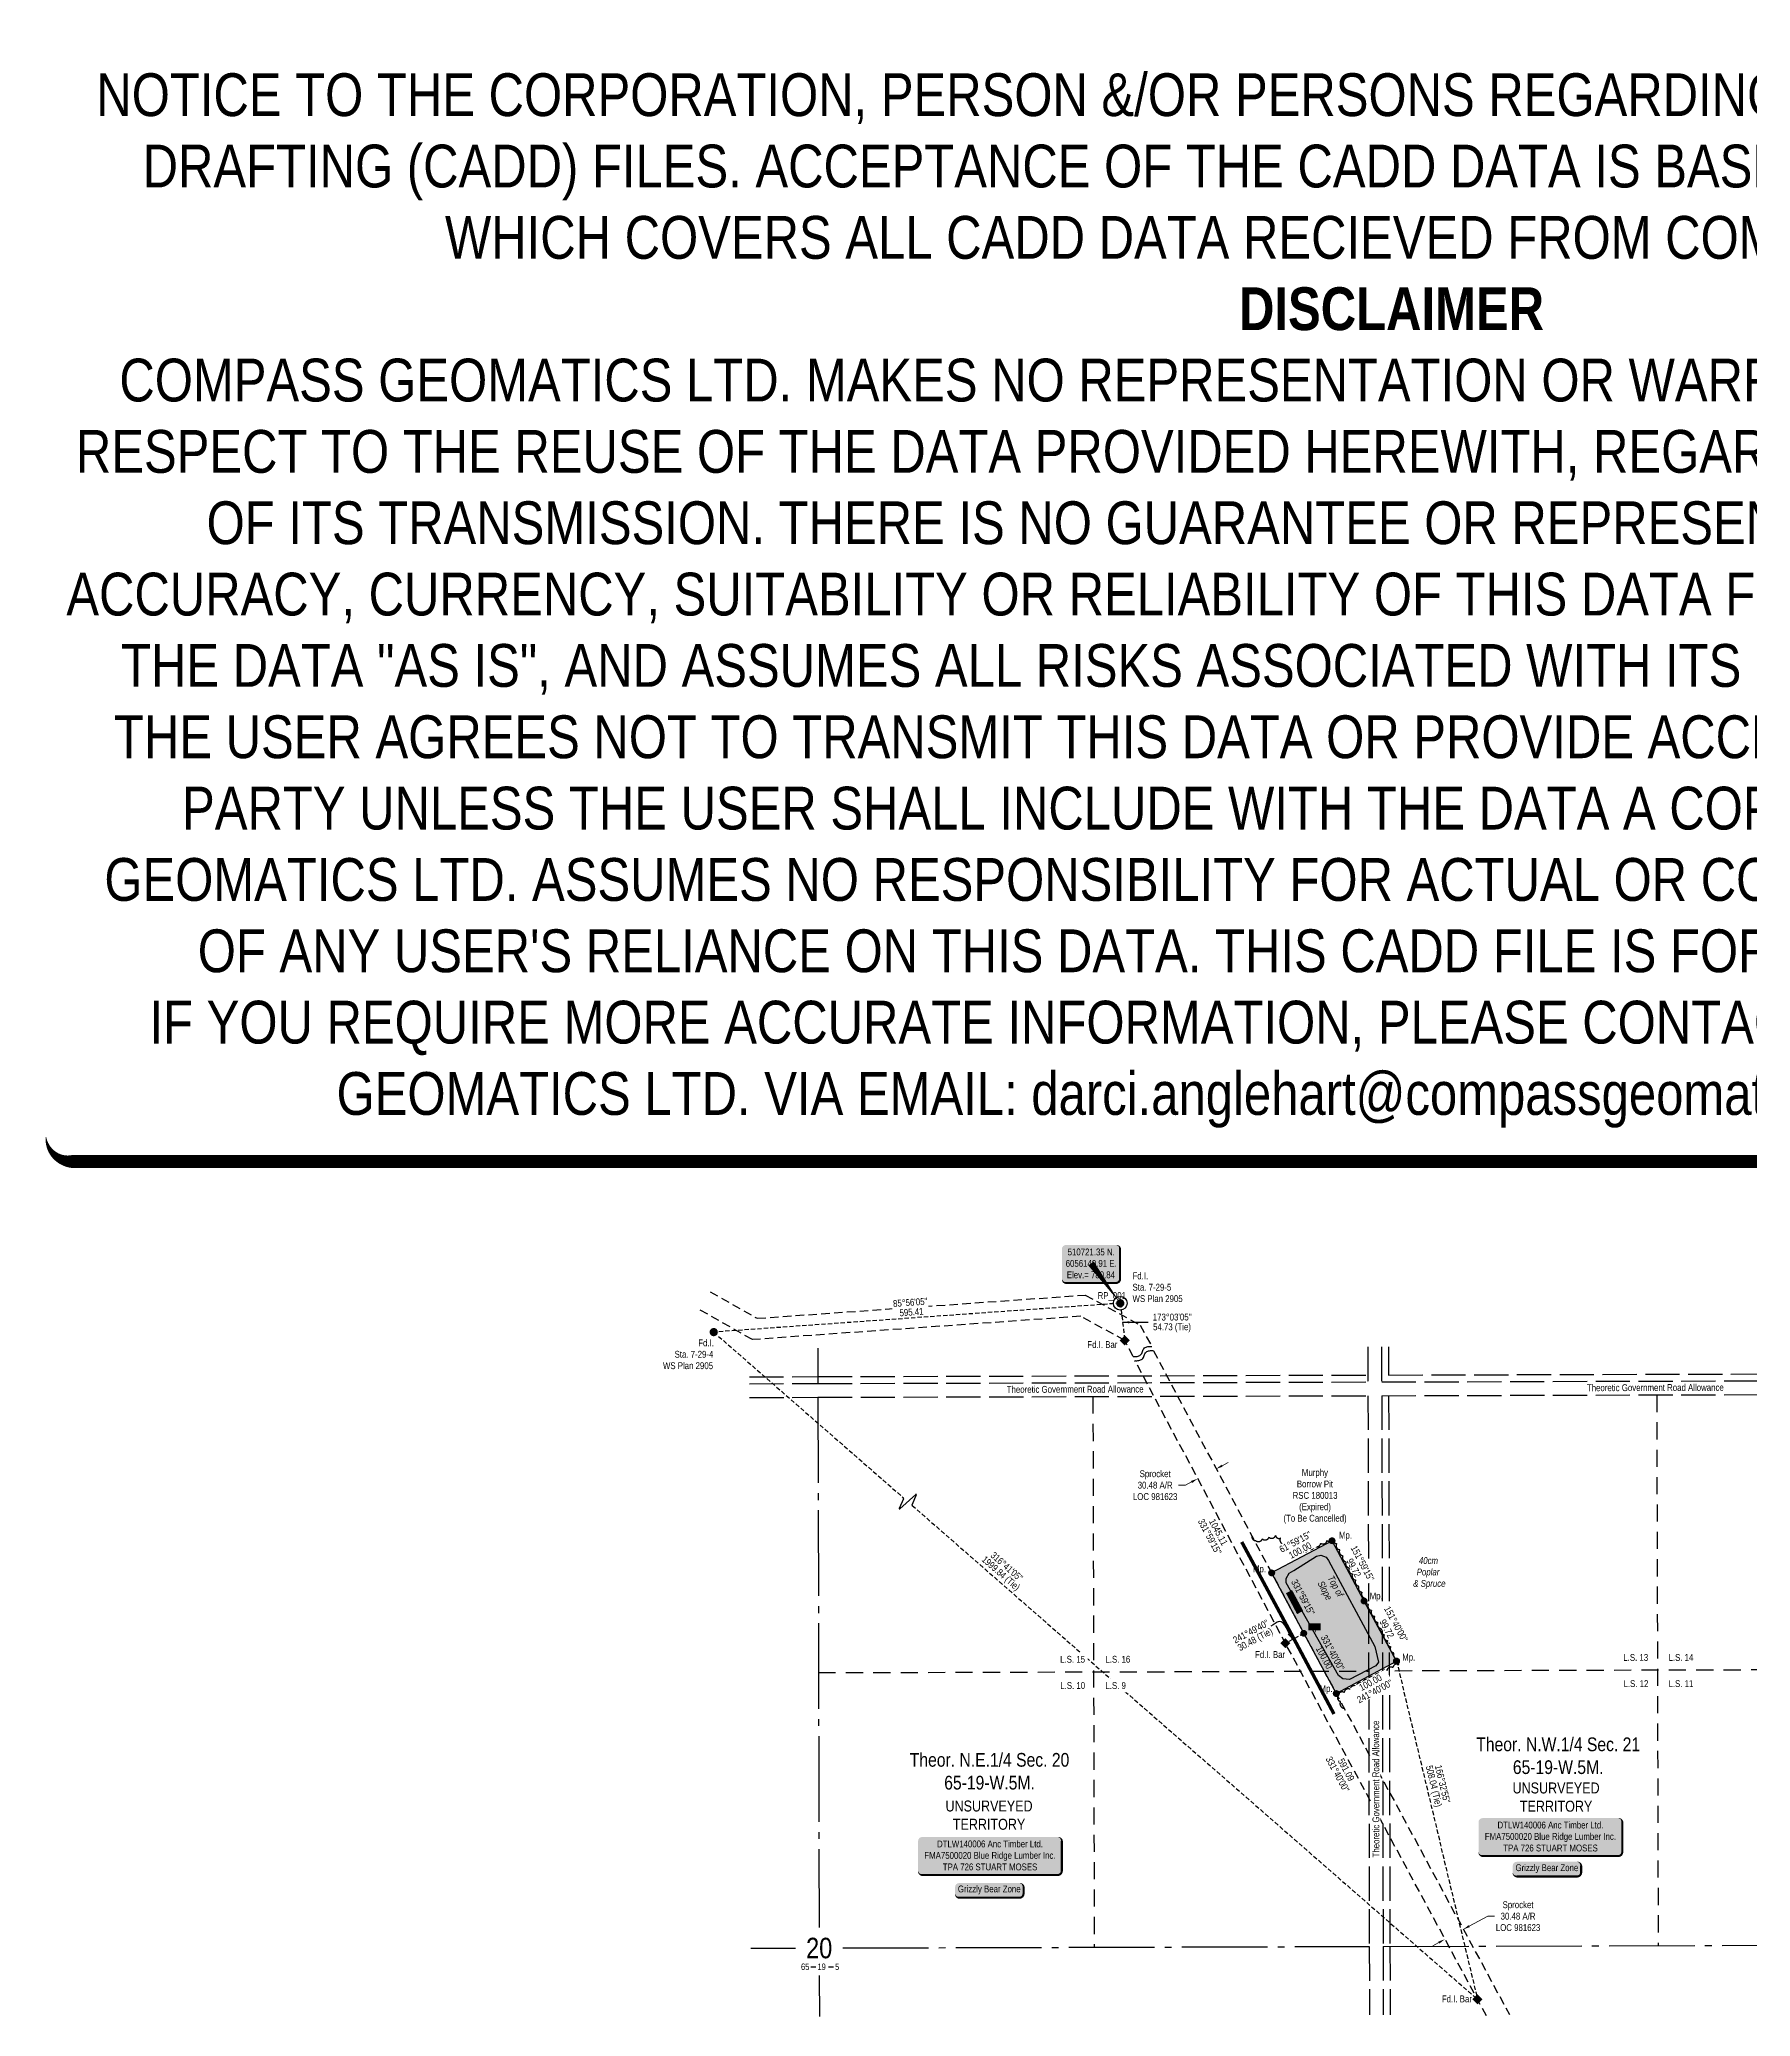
# Model space of a CAD drawing. Extents: x 509399 to 513348, y 6054619 to 6057506.
# Drawn here: x 509399 to 511898, y 6054619 to 6057506 of the extents above; entities that cross this region are included whole.
import ezdxf
from ezdxf.enums import TextEntityAlignment as Align

# ---------------------------------------------------------------- set-up
doc = ezdxf.new("R2010")
doc.units = 0
doc.header["$LTSCALE"] = 5
for name, pattern in [('0', [1, 1, 0]), ('foc-ACCESSROAD', [3.75, 2.5, -1.25]), ('foc-LSD', [8, 5, -3]), ('foc-QUARTERLINE', [33, 25, -3, 2, -3]), ('foc-TIELINE', [1.875, 1.25, -0.625]), ('foc-UNSURVEYED', [12.5, 10, -2.5])]:
    doc.linetypes.add(name, pattern=pattern)
for name, color, linetype in [('10', 1, 'Continuous'), ('35', 37, 'Continuous'), ('9', 3, 'Continuous'), ('AS-ROADS', 254, 'Continuous'), ('AS-WILDLIFE-BLOCK', 131, 'Continuous'), ('C-SYMBOL', 7, 'Continuous'), ('DETAIL-T', 7, 'Continuous'), ('F-AR', 190, 'foc-ACCESSROAD'), ('L-BD', 7, 'Continuous'), ('L-BD1', 253, 'Continuous'), ('L-MON', 1, 'Continuous'), ('L-MON-T', 1, 'Continuous'), ('L-QSEC', 8, 'foc-QUARTERLINE'), ('L-ROAD-T', 7, 'Continuous'), ('L-SECLBL', 7, 'Continuous'), ('L-SECTION-LSD', 7, 'foc-LSD'), ('L-TIE', 7, 'foc-TIELINE'), ('L-UNS-T', 3, 'Continuous'), ('L-USEC', 7, 'foc-UNSURVEYED'), ('P-PROPOSED', 10, 'Continuous'), ('P-PROPOSED-H', 21, 'Continuous'), ('T-BUSH', 110, '0'), ('T-BUSH-T', 110, 'Continuous'), ('T-SLOPE', 48, 'Continuous')]:
    doc.layers.add(name, color=color, linetype=linetype)
for name, color, linetype, lineweight in [('C-WS-T', 13, 'Continuous', 9), ('F-AR-T', 190, 'Continuous', 9), ('T-TEXT', 48, 'Continuous', 18)]:
    doc.layers.add(name, color=color, linetype=linetype, lineweight=lineweight)
doc.layers.add('DISCLAIMER', color=7, linetype='Continuous', plot=False)
doc.styles.add('100L', font='ARIALN.TTF', dxfattribs={"height": 11})
doc.styles.add('175L', font='ARIALN.TTF', dxfattribs={"height": 20})
doc.styles.add('80', font='ARIALN.TTF', dxfattribs={"height": 10})
doc.styles.add('80CG', font='ARIALN.TTF', dxfattribs={"height": 10})
doc.styles.add('80L', font='ARIALN.TTF', dxfattribs={"height": 10})
doc.styles.add('SIMPLEX', font='ARIALN.TTF')
doc.dimstyles.new('Compass 5 000', dxfattribs={"dimscale": 5, "dimtxt": 9, "dimasz": 2, "dimexe": 0.2, "dimexo": 0.0625, "dimgap": 0.5, "dimtad": 0, "dimtih": 1, "dimtoh": 1, "dimzin": 0, "dimdsep": 46, "dimtxsty": '80CG', "dimcen": 0.1, "dimse1": 1, "dimse2": 1, "dimclrd": 256, "dimclrt": 256, "dimaunit": 1, "dimadec": 4, "dimazin": 0, "dimtfac": 0.06, "dimtofl": 0, "dimtmove": 0, "dimatfit": 1, "dimfxl": 0.2, "dimtolj": 1, "dimtzin": 0, "dimlwd": -1, "dimarcsym": 0})

# ---------------------------------------------------------------- blocks, each defined once
blk = doc.blocks.new('L-SECLBL')
at = {"layer": '9', "color": 7}
for p, q in [((-5.1, -27.8), (-12.3, -27.8)), ((20.7, -27.8), (13.5, -27.8))]:
    blk.add_line(p, q, dxfattribs=at)
at = {"layer": '10', "color": 2, "style": 'SIMPLEX'}
blk.add_attdef('SEC', text='', height=30, dxfattribs=at).set_placement((0, 0), align=Align.MIDDLE)
at = {"layer": '10', "color": 5, "style": '80L'}
blk.add_attdef('TWP', text='', height=9.5, dxfattribs=at).set_placement((-14.4, -27.4), align=Align.MIDDLE_RIGHT)
blk.add_attdef('RGE', text='', height=9.5, dxfattribs=at).set_placement((3.6, -27.4), align=Align.MIDDLE_CENTER)
blk.add_attdef('MER', text='', height=9.5, dxfattribs=at).set_placement((23.2, -27.4), align=Align.MIDDLE_LEFT)
blk = doc.blocks.new('*U423')
h = blk.add_hatch(color=255)
edge = h.paths.add_edge_path()
edge.add_line((-99, -28.5), (99, -28.5))
edge.add_arc((99, -22.5), 6, 270, 360)
edge.add_line((105, -22.5), (105, 21))
edge.add_arc((99, 21), 6, 0, 90)
edge.add_line((99, 27), (-99, 27))
edge.add_arc((-99, 21), 6, 90, 180)
edge.add_line((-105, 21), (-105, -22.5))
edge.add_arc((-99, -22.5), 6, 180, 270)
at = {"color": 44, "flags": 128}
blk.add_lwpolyline([(-99, -28.5, 3, 3, 0), (99, -28.5, 3, 3, 0.414214), (105, -22.5, 3, 3, 0), (105, 21, 3, 0, 0.414214), (99, 27, 0, 0, 0), (-99, 27, 0, 0, 0.414214), (-105, 21, 0, 0, 0), (-105, -22.5, 0, 3, 0.414214)], format="xyseb", close=True, dxfattribs=at)
at = {"color": 44, "style": '80'}
blk.add_attdef('ENTER_TEXT_001', (-36, -5), '', height=10, dxfattribs=at)
blk = doc.blocks.new('*D424')
at = {"layer": 'F-AR-T', "transparency": 16777216}
for p, q in [((511126.1, 6055423.5), (511134.9, 6055428.2)), ((511072.7, 6055395.1), (511062.7, 6055395.1)), ((511081.6, 6055399.8), (511072.7, 6055395.1))]:
    blk.add_line(p, q, dxfattribs=at)
for points in [[(511125.3, 6055425), (511126.9, 6055422), (511117.3, 6055418.8)], [(511080.8, 6055401.3), (511082.3, 6055398.3), (511090.4, 6055404.5)]]:
    blk.add_solid(points, dxfattribs=at)
at = {"layer": 'F-AR-T', "transparency": 16777216, "insert": (511028.4, 6055395.1), "char_height": 10, "attachment_point": 5, "style": '80CG'}
blk.add_mtext('\\A1;Sprocket\\P30.48 A/R\\PLOC 981623', dxfattribs=at)
blk = doc.blocks.new('*D426')
at = {"layer": 'F-AR-T', "transparency": 16777216}
for p, q in [((511487, 6054751.1), (511514, 6054765.7)), ((511514, 6054765.7), (511524, 6054765.7)), ((511442.6, 6054727.2), (511433.8, 6054722.4))]:
    blk.add_line(p, q, dxfattribs=at)
for points in [[(511486.2, 6054752.6), (511487.8, 6054749.7), (511478.2, 6054746.4)], [(511441.8, 6054728.6), (511443.4, 6054725.7), (511451.4, 6054731.9)]]:
    blk.add_solid(points, dxfattribs=at)
at = {"layer": 'F-AR-T', "transparency": 16777216, "insert": (511558.3, 6054765.7), "char_height": 10, "attachment_point": 5, "style": '80CG'}
blk.add_mtext('\\A1;Sprocket\\P30.48 A/R\\PLOC 981623', dxfattribs=at)
blk = doc.blocks.new('PLIA')
at = {"color": 255, "const_width": 1}
blk.add_lwpolyline([(-0.5, 0, 1), (0.5, 0, 1)], format="xyb", close=True, dxfattribs=at)
blk = doc.blocks.new('PLIAA')
blk.add_blockref('PLIA', (0, 0))
blk = doc.blocks.new('PLIB')
at = {"color": 1}
blk.add_circle((0, 0), 0.8, dxfattribs=at)
blk = doc.blocks.new('PLIBB')
blk.add_blockref('PLIB', (0, 0))
blk = doc.blocks.new('PLICC')
for name in ['PLIAA', 'PLIBB']:
    blk.add_blockref(name, (0, 0))
blk = doc.blocks.new('PLI')
blk.add_blockref('PLICC', (0, 0))
blk = doc.blocks.new('fdia')
at = {"color": 255, "const_width": 1}
blk.add_lwpolyline([(-0.5, 0, 1), (0.5, 0, 1)], format="xyb", close=True, dxfattribs=at)
blk = doc.blocks.new('Fdiaa')
blk.add_blockref('fdia', (0, 0))
blk = doc.blocks.new('fdib')
at = {"color": 1, "const_width": 1.6}
blk.add_lwpolyline([(-0.4, 0, 1), (0.4, 0, 1)], format="xyb", close=True, dxfattribs=at)
at = {"color": 1}
blk.add_circle((0, 0), 0.8, dxfattribs=at)
blk = doc.blocks.new('Fdibb')
blk.add_blockref('fdib', (0, 0))
blk = doc.blocks.new('fdicc')
for name in ['Fdibb', 'Fdiaa']:
    blk.add_blockref(name, (0, 0))
blk = doc.blocks.new('FDI')
blk.add_blockref('fdicc', (0, 0))
blk = doc.blocks.new('SMONA')
blk.add_hatch(color=255).paths.add_polyline_path([(0, -1.49), (1.49, 0), (0, 1.49), (-1.49, 0)])
blk = doc.blocks.new('SMONAA')
blk.add_blockref('SMONA', (0, 0))
blk = doc.blocks.new('SMONB')
at = {"color": 1}
blk.add_solid([(0, 1.2), (1.2, 0), (-1.2, 0), (0, -1.2)], dxfattribs=at)
blk = doc.blocks.new('SMONBB')
blk.add_blockref('SMONB', (0, 0))
blk = doc.blocks.new('SMONCC')
for name in ['SMONAA', 'SMONBB']:
    blk.add_blockref(name, (0, 0))
blk = doc.blocks.new('FDIBAR')
blk.add_blockref('SMONCC', (0, 0))
blk = doc.blocks.new('*U431')
h = blk.add_hatch(color=255)
edge = h.paths.add_edge_path()
edge.add_line((-44, -11.5), (44, -11.5))
edge.add_arc((44, -5.5), 6, 270, 360)
edge.add_line((50, -5.5), (50, 4))
edge.add_arc((44, 4), 6, 0, 90)
edge.add_line((44, 10), (-44, 10))
edge.add_arc((-44, 4), 6, 90, 180)
edge.add_line((-50, 4), (-50, -5.5))
edge.add_arc((-44, -5.5), 6, 180, 270)
at = {"color": 131, "flags": 128}
blk.add_lwpolyline([(-44, -11.5, 3, 3, 0), (44, -11.5, 3, 3, 0.414214), (50, -5.5, 3, 3, 0), (50, 4, 3, 0, 0.414214), (44, 10, 0, 0, 0), (-44, 10, 0, 0, 0.414214), (-50, 4, 0, 0, 0), (-50, -5.5, 0, 3, 0.414214)], format="xyseb", close=True, dxfattribs=at)
at = {"color": 131, "style": '80'}
blk.add_attdef('ENTER_TEXT_001', (-36, -5), '', height=10, dxfattribs=at)
blk = doc.blocks.new('*U443')
h = blk.add_hatch(color=254)
edge = h.paths.add_edge_path()
edge.add_line((-36.5, -28.5), (36.5, -28.5))
edge.add_arc((36.5, -22.5), 6, 270, 360)
edge.add_line((42.5, -22.5), (42.5, 21))
edge.add_arc((36.5, 21), 6, 0, 90)
edge.add_line((36.5, 27), (-36.5, 27))
edge.add_arc((-36.5, 21), 6, 90, 180)
edge.add_line((-42.5, 21), (-42.5, -22.5))
edge.add_arc((-36.5, -22.5), 6, 180, 270)
at = {"color": 1, "flags": 128}
blk.add_lwpolyline([(-36.5, -28.5, 3, 3, 0), (36.5, -28.5, 3, 3, 0.414214), (42.5, -22.5, 3, 3, 0), (42.5, 21, 3, 0, 0.414214), (36.5, 27, 0, 0, 0), (-36.5, 27, 0, 0, 0.414214), (-42.5, 21, 0, 0, 0), (-42.5, -22.5, 0, 3, 0.414214)], format="xyseb", close=True, dxfattribs=at)
blk.add_lwpolyline([(42.7, -58.1, 0, 10, 0), (0, 0, 5, 5, 0)], format="xyseb", dxfattribs=at)
at = {"color": 1, "style": '80'}
blk.add_attdef('ENTER_TEXT_001', (-36, -5), '', height=10, dxfattribs=at)
blk = doc.blocks.new('linebrk')
blk.add_lwpolyline([(0, 0.00175, -0.346152), (-0.00019, 0.0015), (-0.00314, 0.00055, 0.772575), (-0.00312, 0.00036), (0.00312, -0.00036, -0.772575), (0.00314, -0.00055), (0.00019, -0.0015, 0.346152), (0, -0.00175)], format="xyb")
blk = doc.blocks.new('Disclaimer_Legal')
at = {"layer": 'DISCLAIMER', "color": 254, "flags": 128}
blk.add_lwpolyline([(-3612.9, -1104.6, 37.5, 37.5, 0), (4096.1, -1104.6, 37.5, 37.5, 0.414214), (4171.1, -1029.6, 37.5, 37.5, 0), (4171.1, 2078.7, 37.5, 0, 0.414214), (4096.1, 2153.7, 0, 0, 0), (-3612.9, 2153.7, 0, 0, 0.414214), (-3687.9, 2078.7, 0, 0, 0), (-3687.9, -1029.6, 0, 37.5, 0.414214)], format="xyseb", close=True, dxfattribs=at)
at = {"layer": 'DISCLAIMER', "color": 254, "insert": (241.6, 533.9), "char_height": 125, "width": 7717.568, "attachment_point": 5, "style": '80'}
blk.add_mtext('NOTICE TO THE CORPORATION, PERSON &/OR PERSONS REGARDING THIS COMPUTER AIDED DESIGN AND DRAFTING (CADD) FILES. ACCEPTANCE OF THE CADD DATA IS BASED ON THE FOLLOWING DISCLAIMER WHICH COVERS ALL CADD DATA RECIEVED FROM COMPASS GEOMATICS LTD.\\P{\\fArial Narrow|b1|i0|c0|p34;DISCLAIMER}\\PCOMPASS GEOMATICS LTD. MAKES NO REPRESENTATION OR WARRANTIES, EXPRESS OR IMPLIED, WITH RESPECT TO THE REUSE OF THE DATA PROVIDED HEREWITH, REGARDLESS OF ITS FORMAT OR THE MEANS OF ITS TRANSMISSION. THERE IS NO GUARANTEE OR REPRESENTATION TO THE USER AS TO THE ACCURACY, CURRENCY, SUITABILITY OR RELIABILITY OF THIS DATA FOR ANY PURPOSE. THE USER ACCEPTS THE DATA "AS IS", AND ASSUMES ALL RISKS ASSOCIATED WITH ITS USE. BY ACCEPTANCE OF THIS DATA, THE USER AGREES NOT TO TRANSMIT THIS DATA OR PROVIDE ACCESS OR ANY PART OF IT TO ANOTHER PARTY UNLESS THE USER SHALL INCLUDE WITH THE DATA A COPY OF THIS DISCLAIMER. COMPASS GEOMATICS LTD. ASSUMES NO RESPONSIBILITY FOR ACTUAL OR CONSEQUENTIAL DAMAGE AS A RESULT OF ANY USER\'S RELIANCE ON THIS DATA. THIS CADD FILE IS FOR ILLUSTRATION PURPOSES ONLY.\\PIF YOU REQUIRE MORE ACCURATE INFORMATION, PLEASE CONTACT DARCI ANGLEHART AT COMPASS GEOMATICS LTD. VIA EMAIL: darci.anglehart@compassgeomatics.ca OR CELL: 506-961-7292', dxfattribs=at)

msp = doc.modelspace()

# ---------------------------------------------------------------- hatches: boundary and pattern name
at = {"layer": 'P-PROPOSED-H'}
h = msp.add_hatch(color=256, dxfattribs=at)
h.dxf.hatch_style = 1
h.paths.add_polyline_path([(511198.465, 6055267.03), (511245.534, 6055178.551), (511292.844, 6055090.815), (511380.828, 6055138.258), (511333.521, 6055225.989), (511286.714, 6055313.976)])

# ---------------------------------------------------------------- linework, layer by layer
at = {"flags": 128}
for points in [[(510996.472, 6055583.267, 0.09819619), (511002.316, 6055583.28, 0.11502491), (511006.872, 6055585.354, 0.18910183), (511009.923, 6055590.433, -0.18910183), (511012.973, 6055595.511, -0.11502491), (511017.53, 6055597.585, -0.09819619), (511023.373, 6055597.598)], [(510998.886, 6055577.176, 0.09819619), (511004.73, 6055577.19, 0.11502491), (511009.286, 6055579.263, 0.18910183), (511012.336, 6055584.342, -0.18910183), (511015.387, 6055589.421, -0.11502491), (511019.943, 6055591.494, -0.09819619), (511025.787, 6055591.508)]]:
    msp.add_lwpolyline(points, format="xyb", dxfattribs=at)
at = {"layer": '35', "color": 3}
msp.add_circle((510977.45, 6055660.854), 9.995, dxfattribs=at)
at = {"layer": 'AS-ROADS', "const_width": 4.997, "flags": 128}
msp.add_lwpolyline([(511154.812, 6055312.258), (511230.176, 6055172.403), (511289.477, 6055060.999)], dxfattribs=at)
at = {"layer": 'F-AR'}
for points in [[(510378.656, 6055677.631), (510447.338, 6055638.808), (510926.4, 6055672.768), (511006.681, 6055628.931), (511023.373, 6055597.598)], [(510996.472, 6055583.267), (510984.068, 6055606.55), (510919.638, 6055641.732), (510440.331, 6055607.754), (510363.656, 6055651.094)], [(511025.787, 6055591.508), (511246.67, 6055176.466), (511545.573, 6054622.157)], [(511512.068, 6054620.072), (511219.797, 6055162.083), (510998.886, 6055577.176)]]:
    msp.add_lwpolyline(points, dxfattribs=at)
at = {"layer": 'L-QSEC', "flags": 128}
for points in [[(510535.765, 6055595.146), (510535.886, 6055543.567)], [(510535.933, 6055523.461), (510537.75, 6054749.2)], [(510437.873, 6054718.929), (510503.183, 6054719.116)], [(510572.429, 6054719.315), (511341.113, 6054721.518)], [(511361.219, 6054721.565), (512129.873, 6054723.775)], [(510537.914, 6054679.236), (510538.055, 6054619.268)]]:
    msp.add_lwpolyline(points, dxfattribs=at)
at = {"layer": 'L-SECTION-LSD', "flags": 128}
for points in [[(510937.507, 6055524.614), (510939.466, 6054720.367)], [(511760.757, 6055526.977), (511762.859, 6054722.72)], [(510536.877, 6055121.34), (511340.098, 6055123.643)], [(512163.423, 6055126.006), (511360.203, 6055123.7)]]:
    msp.add_lwpolyline(points, dxfattribs=at)
at = {"layer": 'L-TIE', "flags": 128}
for points in [[(510977.45, 6055660.854), (510383.849, 6055618.669)], [(510977.45, 6055660.854), (510984.068, 6055606.55)], [(510383.849, 6055618.669), (510660.537, 6055376.926)], [(511245.414, 6055178.793), (511218.557, 6055164.413)], [(511380.828, 6055138.258), (511498.944, 6054644.409)]]:
    msp.add_lwpolyline(points, dxfattribs=at)
at = {"layer": 'L-USEC'}
for p, q in [((511338.901, 6055597.029), (511339.03, 6055545.873)), ((511359.007, 6055597.077), (511359.136, 6055545.931)), ((511369.065, 6055597.1), (511369.169, 6055556.018)), ((510435.915, 6055553.339), (510535.847, 6055553.625)), ((510535.846, 6055553.625), (511338.994, 6055555.931)), ((511338.994, 6055555.931), (511339.005, 6055555.931)), ((511369.169, 6055556.018), (512162.25, 6055558.295)), ((510435.938, 6055543.281), (510535.875, 6055543.567)), ((510435.985, 6055523.174), (510535.933, 6055523.461)), ((510535.875, 6055543.567), (511339.023, 6055545.873)), ((510535.933, 6055523.461), (511339.081, 6055525.767)), ((511339.023, 6055545.873), (511339.03, 6055545.873)), ((511339.081, 6055525.767), (511341.113, 6054721.518)), ((511359.136, 6055545.931), (512162.279, 6055548.238)), ((511359.187, 6055525.825), (512162.337, 6055528.131)), ((511359.187, 6055525.825), (511359.187, 6055525.818)), ((511359.187, 6055525.818), (511361.219, 6054721.569)), ((511369.245, 6055525.854), (511369.245, 6055525.843)), ((511369.245, 6055525.843), (511371.277, 6054721.594)), ((511341.113, 6054721.518), (511341.365, 6054621.571)), ((511361.219, 6054721.569), (511361.471, 6054621.629)), ((511371.277, 6054721.594), (511371.529, 6054621.658))]:
    msp.add_line(p, q, dxfattribs=at)
at = {"layer": 'P-PROPOSED', "flags": 128}
msp.add_lwpolyline([(511198.465, 6055267.03), (511245.534, 6055178.551), (511292.844, 6055090.815), (511380.828, 6055138.258), (511333.521, 6055225.989), (511286.714, 6055313.976)], close=True, dxfattribs=at)
at = {"layer": 'T-BUSH', "flags": 128}
msp.add_lwpolyline([(511169.955, 6055320.875, 0.52056705), (511175.223, 6055314.265, 0.52056705), (511184.926, 6055316.664, 0.52056705), (511194.629, 6055319.062, 0.52056705), (511204.332, 6055321.461, 0.52056705), (511211.325, 6055317.895, 0.52056705), (511215.902, 6055309.009, 0.52056705), (511220.479, 6055300.124, 0.52056705), (511225.055, 6055291.239, 0.52056705), (511233.704, 6055293.92, 0.52056705), (511242.838, 6055297.979, 0.52056705), (511251.972, 6055302.037, 0.52056705), (511261.106, 6055306.095, 0.52056705), (511270.239, 6055310.154, 0.52056705), (511279.373, 6055314.212, 0.52056705), (511288.507, 6055318.27, 0.52056705), (511293.258, 6055309.724, 0.52056705), (511297.903, 6055300.874, 0.52056705), (511302.549, 6055292.025, 0.52056705), (511307.194, 6055283.175, 0.52056705), (511311.84, 6055274.325, 0.52056705), (511316.485, 6055265.476, 0.52056705), (511321.131, 6055256.626, 0.52056705), (511325.776, 6055247.776, 0.52056705), (511330.421, 6055238.927, 0.52056705), (511335.067, 6055230.077, 0.52056705), (511339.712, 6055221.228, 0.52056705), (511344.358, 6055212.378, 0.52056705), (511349.003, 6055203.528, 0.52056705), (511353.649, 6055194.679, 0.52056705), (511358.294, 6055185.829, 0.52056705), (511362.94, 6055176.979, 0.52056705), (511367.585, 6055168.13, 0.52056705), (511372.231, 6055159.28, 0.52056705), (511376.876, 6055150.431, 0.52056705), (511381.521, 6055141.581, 0.52056705), (511384.427, 6055133.286, 0.52056705), (511375.518, 6055128.754, 0.52056705), (511366.61, 6055124.223, 0.52056705), (511357.701, 6055119.692, 0.52056705), (511348.792, 6055115.161, 0.52056705), (511339.884, 6055110.63, 0.52056705), (511330.975, 6055106.099, 0.52056705), (511322.066, 6055101.567, 0.52056705), (511313.158, 6055097.036, 0.52056705), (511304.249, 6055092.505, 0.52056705), (511295.34, 6055087.974, 0.52056705), (511298.976, 6055079.441, 0.52056705), (511304.281, 6055069.319, 0.52056705)], format="xyb", dxfattribs=at)
at = {"layer": 'T-SLOPE', "flags": 128}
msp.add_lwpolyline([(511230.749, 6055270.498), (511264.127, 6055291.593), (511270.199, 6055292.855), (511278.049, 6055289.994), (511281.693, 6055285.211), (511349.112, 6055159.756), (511354.357, 6055136.465), (511350.648, 6055131.119), (511312.024, 6055111.477), (511302.308, 6055112.331), (511296.287, 6055117.209), (511219.913, 6055252.333), (511219.832, 6055258.855), (511224.27, 6055266.603), (511230.745, 6055270.481)], dxfattribs=at)

# ---------------------------------------------------------------- block references
at = {"xscale": 0.5, "yscale": 0.5, "zscale": 0.5}
msp.add_blockref('Disclaimer_Legal', (511252.739, 6056420.078), dxfattribs=at)
at = {"layer": 'AS-WILDLIFE-BLOCK', "color": 4}
ref = msp.add_blockref('*U431', (511600.471, 6054835.16), dxfattribs=dict(at, xscale=0.99948056, yscale=0.99948056, zscale=0.99948056))
ref.add_attrib('ENTER_TEXT_001', 'Grizzly Bear Zone', (511554.584, 6054831.543), dxfattribs={"layer": '0', "color": 131, "height": 9.99481, "style": '80'})
ref = msp.add_blockref('*U431', (510786.229, 6054804.105), dxfattribs=dict(at, xscale=0.99948056, yscale=0.99948056, zscale=0.99948056))
ref.add_attrib('ENTER_TEXT_001', 'Grizzly Bear Zone', (510740.342, 6054800.489), dxfattribs={"layer": '0', "color": 131, "height": 9.99481, "style": '80'})
at = {"layer": 'DETAIL-T', "color": 4}
ref = msp.add_blockref('*U443', (510934.728, 6055718.95), dxfattribs=dict(at, xscale=0.99948056, yscale=0.99948056, zscale=0.99948056))
ref.add_attrib('ENTER_TEXT_001', '510721.35 N.', (510900.612, 6055730.716), dxfattribs={"layer": '0', "color": 1, "height": 9.99481, "style": '80'})
ref.add_attrib('ENTER_TEXT_002', '6056140.91 E.', (510897.766, 6055714.017), dxfattribs={"layer": '0', "color": 1, "height": 9.99481, "style": '80'})
ref.add_attrib('ENTER_TEXT_003', 'Elev.= 780.84', (510899.382, 6055697.318), dxfattribs={"layer": '0', "color": 1, "height": 9.99481, "style": '80'})
at = {"layer": 'L-MON', "xscale": 5.000000000000012, "yscale": 5.000000000000012, "zscale": 5.000000000000012}
for name, p in [('FDI', (510977.45, 6055660.854)), ('FDI', (510383.849, 6055618.669)), ('PLI', (511286.714, 6055313.976)), ('PLI', (511245.414, 6055178.793)), ('PLI', (511292.841, 6055090.82))]:
    msp.add_blockref(name, p, dxfattribs=at)
at = {"layer": 'L-MON', "linetype": 'Continuous', "xscale": 4.997402800000005, "yscale": 4.997402800000005, "zscale": 4.997402800000005}
for p in [(510984.068, 6055606.55), (511218.557, 6055164.413), (511498.944, 6054644.409)]:
    msp.add_blockref('FDIBAR', p, dxfattribs=at)
at = {"layer": 'L-SECLBL'}
ref = msp.add_blockref('*U423', (511605.53, 6054881.983), dxfattribs=dict(at, xscale=0.99948056, yscale=0.99948056, zscale=0.99948056))
ref.add_attrib('ENTER_TEXT_001', 'DTLW140006 Anc Timber Ltd.', (511528.268, 6054893.817), dxfattribs={"layer": '0', "color": 44, "height": 9.99481, "style": '80'})
ref.add_attrib('ENTER_TEXT_002', 'FMA7500020 Blue Ridge Lumber Inc.', (511509.747, 6054877.118), dxfattribs={"layer": '0', "color": 44, "height": 9.99481, "style": '80'})
ref.add_attrib('ENTER_TEXT_003', 'TPA 726 STUART MOSES', (511536.65, 6054860.283), dxfattribs={"layer": '0', "color": 44, "height": 9.99481, "style": '80'})
ref = msp.add_blockref('*U423', (510787.169, 6054854.357), dxfattribs=dict(at, xscale=0.99948056, yscale=0.99948056, zscale=0.99948056))
ref.add_attrib('ENTER_TEXT_001', 'DTLW140006 Anc Timber Ltd.', (510709.907, 6054866.192), dxfattribs={"layer": '0', "color": 44, "height": 9.99481, "style": '80'})
ref.add_attrib('ENTER_TEXT_002', 'FMA7500020 Blue Ridge Lumber Inc.', (510691.387, 6054849.493), dxfattribs={"layer": '0', "color": 44, "height": 9.99481, "style": '80'})
ref.add_attrib('ENTER_TEXT_003', 'TPA 726 STUART MOSES', (510718.29, 6054832.658), dxfattribs={"layer": '0', "color": 44, "height": 9.99481, "style": '80'})
at = {"layer": 'L-SECLBL', "xscale": 0.99948056, "yscale": 0.99948056, "zscale": 0.99948056}
msp.add_blockref('L-SECLBL', (510537.82, 6054719.215), dxfattribs=at).add_auto_attribs({'SEC': '20', 'TWP': '65', 'RGE': '19', 'MER': '5'})
at = {"layer": 'L-TIE', "color": 4, "xscale": 4997.402800000001, "yscale": 4997.402800000001, "zscale": 4997.402800000001, "rotation": 48.85623942243148}
msp.add_blockref('linebrk', (510667.112, 6055371.182), dxfattribs=at)

# ---------------------------------------------------------------- texts
at = {"layer": '35', "color": 3, "style": '80'}
msp.add_attdef('RP_001', (510944.393, 6055667.033), 'RP', height=9.9948, dxfattribs=at)
at = {"layer": 'C-SYMBOL', "color": 3, "char_height": 19.98961, "attachment_point": 2, "style": '175L'}
for s, insert, width in [('Theor. N.E.1/4 Sec. 20\\P65-19-W.5M.', (510786.557, 6055004.033), 232.0303), ('Theor. N.W.1/4 Sec. 21\\P65-19-W.5M.', (511616.859, 6055026.666), 235.26191)]:
    msp.add_mtext(s, dxfattribs=dict(at, insert=insert, width=width))
at = {"layer": 'L-BD', "style": '80L'}
for s, height, rotation, p in [("331°59'15''", 9.99481, 298.0121, (511108.2, 6055319.889)), ('1045.11', 9.9948, 298.0121, (511120.774, 6055326.578)), ('1999.84 (Tie)', 9.99481, 318.8562, (510802.414, 6055265.577)), ("316°41'05''", 9.99481, 318.8562, (510811.785, 6055276.303)), ("241°49'40''", 9.99481, 28.1659, (511168.196, 6055181.565)), ('30.48 (Tie)', 9.99481, 28.1659, (511174.919, 6055169.009)), ("331°40'00''", 9.99481, 298.3336, (511294.869, 6054972.865)), ('591.09', 9.9948, 298.3336, (511307.405, 6054979.625)), ('508.04 (Tie)', 9.99481, 283.451, (511434.334, 6054955.365)), ("166°32'55''", 9.99481, 283.451, (511448.186, 6054958.678))]:
    msp.add_text(s, height=height, rotation=rotation, dxfattribs=at).set_placement(p, align=Align.MIDDLE)
at = {"layer": 'L-BD', "insert": (511024.26, 6055645.574), "char_height": 9.99481, "width": 56.27812, "attachment_point": 1, "rotation": 0.164579, "line_spacing_factor": 0.855, "style": '80L'}
msp.add_mtext("\\pi0.66357;173°03'05'' \\P\\pi1.03173;54.73 (Tie)", dxfattribs=at)
at = {"layer": 'L-BD1', "style": '80L'}
for s, height, rotation, p in [('99.72', 9.9948, 298.0119, (511318.5, 6055274.442)), ("331°59'15''", 9.99481, 298.0119, (511244.32, 6055231.41)), ("331°40'00''", 9.99481, 298.3348, (511287.654, 6055150.475))]:
    msp.add_text(s, height=height, rotation=rotation, dxfattribs=at).set_placement(p, align=Align.MIDDLE)
at = {"layer": 'L-BD1', "char_height": 9.9948, "width": 34.5568, "attachment_point": 2, "style": '80L', "bg_fill": 1, "bg_fill_color": 21, "bg_fill_transparency": 0}
for insert, rotation, box_fill_scale in [((511236.37, 6055226.806), 298.0119, 1), ((511279.731, 6055145.827), 298.3348, 1.15)]:
    msp.add_mtext('100.00', dxfattribs=dict(at, insert=insert, rotation=rotation, box_fill_scale=box_fill_scale))
at = {"layer": 'L-MON', "char_height": 9.9948, "attachment_point": 1, "style": '80'}
for s, width, insert in [('Fd.I. Bar', 44.16981, (510929.376, 6055605.48)), ('Mp.', 18.20786, (511171.191, 6055277.884)), ('Fd.I. Bar', 44.16981, (511174.243, 6055152.826)), ('Mp.', 18.20786, (511268.395, 6055103.078)), ('Fd.I. Bar', 44.16981, (511447.04, 6054649.908))]:
    msp.add_mtext_dynamic_manual_height_columns(s, width=width, gutter_width=44.977, heights=[0], dxfattribs=dict(at, insert=insert))
at = {"layer": 'L-MON', "insert": (511251.832, 6055193.187), "char_height": 9.9948, "attachment_point": 1, "style": '80', "bg_fill": 1, "box_fill_scale": 1, "bg_fill_color": 21, "bg_fill_transparency": 0}
msp.add_mtext_dynamic_manual_height_columns('Mp.', width=18.20786, gutter_width=44.977, heights=[0], dxfattribs=at)
at = {"layer": 'L-MON-T', "char_height": 9.98961, "attachment_point": 1, "style": '80L'}
for s, width, insert in [('Fd.I.\\PSta. 7-29-5\\PWS Plan 2905', 109.7456, (510995.359, 6055705.878)), ('\\pi51.81966;Fd.I.\\P\\pi17.24442;Sta. 7-29-4\\P\\pi0.25662;WS Plan 2905', 72.78013, (510309.462, 6055607.934))]:
    msp.add_mtext_dynamic_manual_height_columns(s, width=width, gutter_width=49.948, heights=[0], dxfattribs=dict(at, insert=insert))
at = {"layer": 'L-ROAD-T', "style": '80L'}
for p in [(510911.557, 6055535.213), (511758.738, 6055537.646)]:
    msp.add_text('Theoretic Government Road Allowance', height=9.99481, rotation=0.164518, dxfattribs=at).set_placement(p, align=Align.MIDDLE_CENTER)
at = {"layer": 'L-UNS-T', "color": 3, "char_height": 15.99169, "attachment_point": 5, "style": '80L'}
for insert in [(511613.844, 6054939.534), (510785.883, 6054913.162)]:
    msp.add_mtext_dynamic_manual_height_columns('UNSURVEYED TERRITORY', width=126.34809, gutter_width=47.475, heights=[0], dxfattribs=dict(at, insert=insert))
at = {"layer": 'T-BUSH-T', "insert": (511402.147, 6055290.011), "char_height": 9.99481, "attachment_point": 1, "style": '80L'}
msp.add_mtext_dynamic_manual_height_columns('\\pi11.29924;{\\fArial Narrow|b0|i1|c0|p34;40cm \\P\\pi8.17331;Poplar\\P\\pi-0.0557; & Spruce}', width=49.88308, gutter_width=49.974, heights=[0], dxfattribs=at)

# ---------------------------------------------------------------- dimensions: what is measured, and where the dimension line sits
at = {"layer": 'F-AR-T'}
for base, p1, p2, angle, picture, middle in [((511090.379, 6055404.483), (511125.465, 6055403.404), (511098.571, 6055389.09), 208.021775, '*D424', (511028.423, 6055395.087)), ((511478.188, 6054746.381), (511424.668, 6054781.45), (511451.479, 6054795.908), 28.337002, '*D426', (511558.296, 6054765.691))]:
    dim = msp.add_linear_dim(base=base, p1=p1, p2=p2, angle=angle, text='Sprocket\\P30.48 A/R\\PLOC 981623', dimstyle='Compass 5 000', dxfattribs=at)
    dim.commit()
    dim.dimension.update_dxf_attribs({"geometry": picture, "text_midpoint": middle, "dimtype": 161})

# ---------------------------------------------------------------- leaders
at = {"layer": 'L-BD', "path_type": 1}
msp.add_leader([(510980.844, 6055633.008), (511018.389, 6055633.008)], dimstyle='Compass 5 000', override={"dimgap": 0.5, "dimtad": 0}, dxfattribs=at)
at = {"layer": 'L-BD', "color": 4, "path_type": 1}
msp.add_leader([(511229.128, 6055170.073), (511209.49, 6055195.951), (511197.397, 6055189.132)], dimstyle='Compass 5 000', override={"dimgap": 0.5, "dimtad": 0}, dxfattribs=at)

# ---------------------------------------------------------------- next in the draw order: texts
at = {"layer": 'L-BD', "insert": (510645.07, 6055665.305), "char_height": 9.99481, "width": 49.91035, "attachment_point": 1, "rotation": 4.065, "line_spacing_factor": 0.855, "style": '80L', "bg_fill": 3, "box_fill_scale": 1.15, "bg_fill_color": 256, "bg_fill_true_color": 256, "bg_fill_transparency": 0}
msp.add_mtext("\\pi0.27837;85°56'05'' \\P\\pi8.73236;595.41", dxfattribs=at)
at = {"layer": 'L-ROAD-T', "insert": (511345.651, 6054951.409), "char_height": 9.99481, "width": 200.89329, "attachment_point": 2, "rotation": 90.144738, "style": '80L', "bg_fill": 3, "box_fill_scale": 1.15, "bg_fill_color": 256, "bg_fill_true_color": 256, "bg_fill_transparency": 0}
msp.add_mtext('Theoretic Government Road Allowance', dxfattribs=at)
at = {"layer": 'L-SECTION-LSD', "attachment_point": 1, "style": '100L', "bg_fill": 3, "box_fill_scale": 1.5, "bg_fill_color": 256, "bg_fill_transparency": 0}
for s, width, insert, char_height, rotation in [('L.S. 16', 36.92225, (510955.729, 6055145.811), 9.9948, 0.164276), ('\\pi1.88781;L.S. 13', 36.81509, (511710.081, 6055148.535), 9.99481, 0.16448), ('L.S. 14', 36.97898, (511778.006, 6055148.535), 9.9948, 0.16448), ('\\pi2.02803;L.S. 10', 36.93486, (510887.805, 6055107.546), 9.99481, 0.164276), ('\\pi2.22653;L.S. 12', 37.09245, (511710.081, 6055110.27), 9.99481, 0.16448), ('L.S. 11', 36.43056, (511778.006, 6055110.27), 9.9948, 0.16448)]:
    msp.add_mtext_dynamic_manual_height_columns(s, width=width, gutter_width=54.971, heights=[0], dxfattribs=dict(at, insert=insert, char_height=char_height, rotation=rotation))

# ---------------------------------------------------------------- next in the draw order: linework, layer by layer
at = {"layer": 'L-TIE', "flags": 128}
msp.add_lwpolyline([(510673.686, 6055365.438), (511498.944, 6054644.409)], dxfattribs=at)

# ---------------------------------------------------------------- next in the draw order: texts
at = {"layer": 'L-BD1', "char_height": 9.99481, "attachment_point": 1, "style": '80L', "bg_fill": 3, "box_fill_scale": 1.15, "bg_fill_color": 256, "bg_fill_true_color": 256, "bg_fill_transparency": 0}
for s, insert, width, rotation, line_spacing_factor in [("\\pi0.25451;61°59'15'' \\P\\pi8.34034;100.00", (511208.218, 6055304.839), 49.91035, 28.0119, 0.855), ("\\pi0.66357;151°40'00'' \\P\\pi14.34336;99.72", (511370.74, 6055220.278), 56.27812, 298.3348, 0.9), ("\\pi11.52423;100.00 \\P\\pi0.21019;241°40'00''", (511314.846, 6055097.642), 56.27812, 28.3348, 0.855)]:
    msp.add_mtext(s, dxfattribs=dict(at, insert=insert, width=width, rotation=rotation, line_spacing_factor=line_spacing_factor))
at = {"layer": 'L-BD1', "insert": (511335.699, 6055283.217), "char_height": 9.99481, "width": 56.27812, "attachment_point": 2, "rotation": 298.0119, "style": '80L', "bg_fill": 3, "box_fill_scale": 1.15, "bg_fill_color": 256, "bg_fill_true_color": 256, "bg_fill_transparency": 0}
msp.add_mtext("151°59'15''", dxfattribs=at)
at = {"layer": 'L-SECTION-LSD', "attachment_point": 1, "rotation": 0.164276, "style": '100L', "bg_fill": 3, "box_fill_scale": 1.5, "bg_fill_color": 256, "bg_fill_transparency": 0}
for s, width, insert, char_height in [('\\pi1.84485;L.S. 15', 36.8403, (510887.805, 6055145.811), 9.99481), ('L.S. 9', 30.51142, (510955.729, 6055107.546), 9.9948)]:
    msp.add_mtext_dynamic_manual_height_columns(s, width=width, gutter_width=54.971, heights=[0], dxfattribs=dict(at, insert=insert, char_height=char_height))

# ---------------------------------------------------------------- next in the draw order: block references
at = {"layer": 'L-MON', "xscale": 5.000000000000012, "yscale": 5.000000000000012, "zscale": 5.000000000000012}
for p in [(511198.47, 6055267.032), (511333.521, 6055225.989), (511380.828, 6055138.258)]:
    msp.add_blockref('PLI', p, dxfattribs=at)

# ---------------------------------------------------------------- next in the draw order: texts
at = {"layer": 'C-WS-T', "insert": (511215.352, 6055418.582), "char_height": 9.99481, "attachment_point": 1, "style": '80L', "bg_fill": 3, "box_fill_scale": 1, "bg_fill_color": 256, "bg_fill_transparency": 0}
msp.add_mtext_dynamic_manual_height_columns('\\pi27.22548;Murphy\\P\\pi19.893;Borrow Pit\\P\\pi13.77408;RSC 180013\\P\\pi23.30869;(Expired)\\P\\pi0.39427;(To Be Cancelled)', width=91.67582, gutter_width=49.974, heights=[0], dxfattribs=at)
at = {"layer": 'L-MON', "char_height": 9.9948, "attachment_point": 1, "style": '80'}
for insert in [(511341.61, 6055238.395), (511389.14, 6055149)]:
    msp.add_mtext_dynamic_manual_height_columns('Mp.', width=18.20786, gutter_width=44.977, heights=[0], dxfattribs=dict(at, insert=insert))
at = {"layer": 'T-TEXT', "insert": (511288.633, 6055264.428), "char_height": 9.99481, "attachment_point": 1, "rotation": 298.253401, "style": '80L'}
msp.add_mtext_dynamic_manual_height_columns('{\\fArial Narrow|b0|i1|c0|p34;Top of Slope}', width=34.05229, gutter_width=49.974, heights=[0], dxfattribs=at)

# ---------------------------------------------------------------- next in the draw order: texts
at = {"layer": 'L-MON', "insert": (511296.754, 6055327.145), "char_height": 9.9948, "attachment_point": 1, "style": '80'}
msp.add_mtext_dynamic_manual_height_columns('Mp.', width=18.20786, gutter_width=44.977, heights=[0], dxfattribs=at)

doc.saveas('drawing.dxf')
